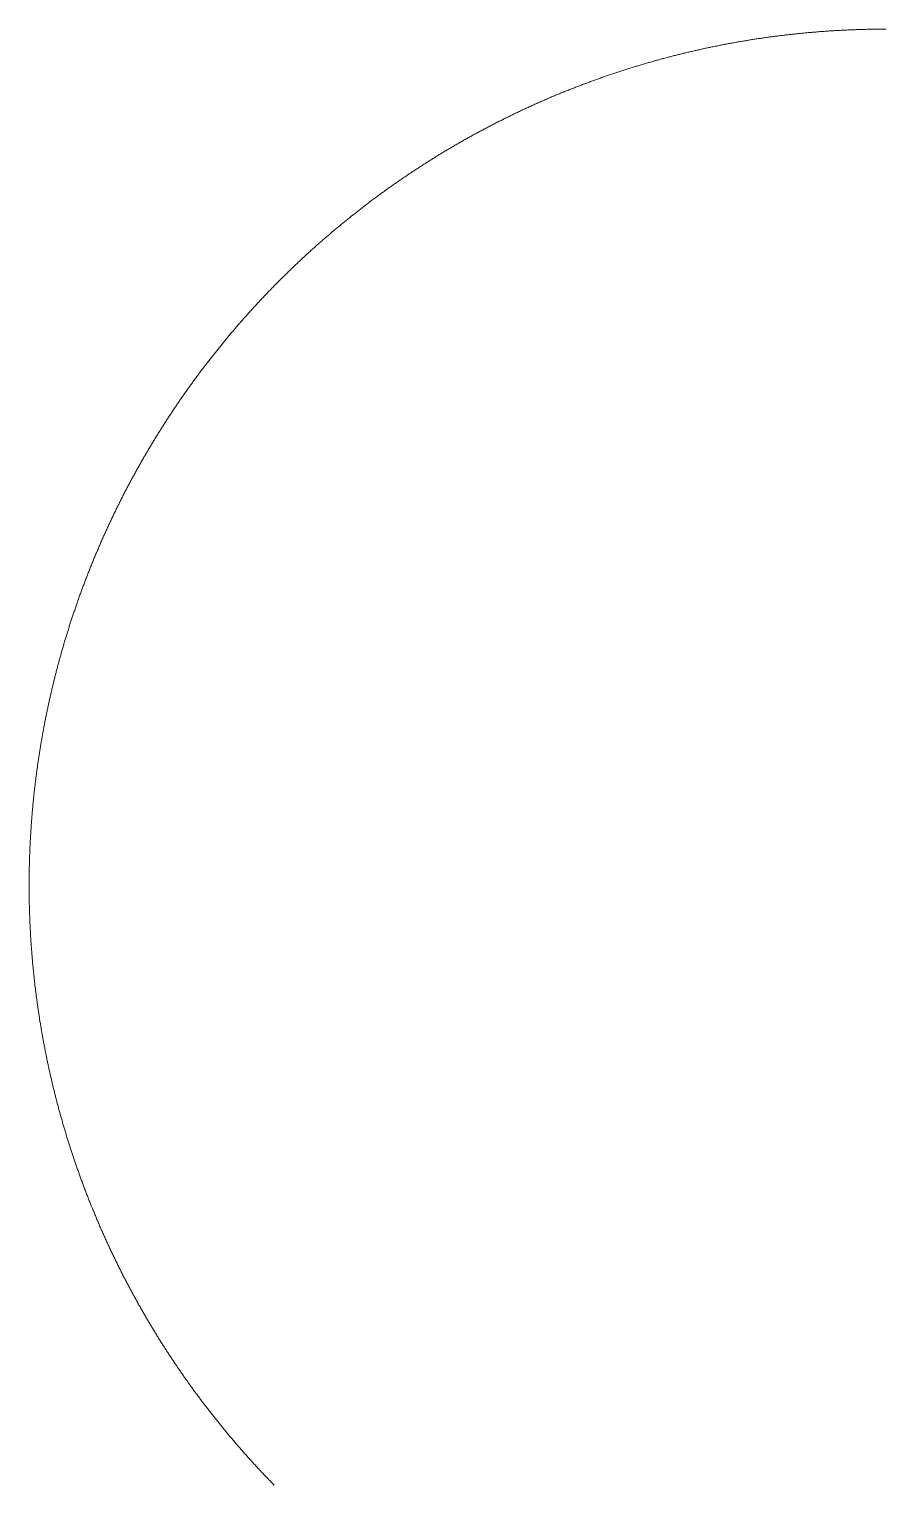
# Model space of a CAD drawing. Header units: millimetres. Extents: x -1000 to 1437, y -200 to 1019.
# Drawn here: x 821.2 to 861.2, y -90.2 to -22.2 of the extents above; entities that cross this region are included whole.
import ezdxf

# ---------------------------------------------------------------- set-up
doc = ezdxf.new("R2010")
doc.units = ezdxf.units.MM
doc.layers.get('0').update_dxf_attribs({"linetype": 'CONTINUOUS', "lineweight": 5, "true_color": 0xffffff})

# ---------------------------------------------------------------- blocks, each defined once
blk = doc.blocks.new('PAD004_CS')
blk.add_lwpolyline([(-680.508, -83.793), (-680.473, -83.758), (-680.437, -83.723), (-680.401, -83.688), (-680.365, -83.653), (-680.329, -83.619), (-680.293, -83.584), (-680.257, -83.549), (-680.221, -83.515), (-680.185, -83.48), (-680.149, -83.445), (-680.113, -83.411), (-680.077, -83.376), (-680.04, -83.342), (-680.004, -83.307), (-679.968, -83.273), (-679.932, -83.239), (-679.895, -83.204), (-679.859, -83.17), (-679.822, -83.136), (-679.786, -83.102), (-679.749, -83.068), (-679.712, -83.034), (-679.676, -83), (-679.639, -82.966), (-679.602, -82.932), (-679.565, -82.898), (-679.529, -82.864), (-679.492, -82.831), (-679.455, -82.797), (-679.418, -82.763), (-679.381, -82.73), (-679.344, -82.696), (-679.307, -82.662), (-679.27, -82.629), (-679.232, -82.596), (-679.195, -82.562), (-679.158, -82.529), (-679.121, -82.495), (-679.083, -82.462), (-679.046, -82.429), (-679.009, -82.396), (-678.971, -82.363), (-678.934, -82.33), (-678.896, -82.297), (-678.858, -82.264), (-678.821, -82.231), (-678.783, -82.198), (-678.745, -82.165), (-678.708, -82.132), (-678.67, -82.1), (-678.632, -82.067), (-678.594, -82.034), (-678.556, -82.002), (-678.518, -81.969), (-678.48, -81.937), (-678.442, -81.904), (-678.404, -81.872), (-678.366, -81.839), (-678.328, -81.807), (-678.29, -81.775), (-678.251, -81.743), (-678.213, -81.71), (-678.175, -81.678), (-678.136, -81.646), (-678.098, -81.614), (-678.06, -81.582), (-678.021, -81.55), (-677.983, -81.518), (-677.944, -81.487), (-677.905, -81.455), (-677.867, -81.423), (-677.828, -81.391), (-677.789, -81.36), (-677.751, -81.328), (-677.712, -81.297), (-677.673, -81.265), (-677.634, -81.234), (-677.595, -81.202), (-677.556, -81.171), (-677.517, -81.14), (-677.478, -81.108), (-677.439, -81.077), (-677.4, -81.046), (-677.361, -81.015), (-677.322, -80.984), (-677.283, -80.953), (-677.243, -80.922), (-677.204, -80.891), (-677.165, -80.86), (-677.125, -80.829), (-677.086, -80.799), (-677.046, -80.768), (-677.007, -80.737), (-676.967, -80.707), (-676.928, -80.676), (-676.888, -80.646), (-676.848, -80.615), (-676.809, -80.585), (-676.769, -80.554), (-676.729, -80.524), (-676.689, -80.494), (-676.65, -80.464), (-676.61, -80.433), (-676.57, -80.403), (-676.53, -80.373), (-676.49, -80.343), (-676.45, -80.313), (-676.41, -80.283), (-676.37, -80.254), (-676.33, -80.224), (-676.289, -80.194), (-676.249, -80.164), (-676.209, -80.135), (-676.169, -80.105), (-676.128, -80.075), (-676.088, -80.046), (-676.048, -80.016), (-676.007, -79.987), (-675.967, -79.958), (-675.926, -79.928), (-675.886, -79.899), (-675.845, -79.87), (-675.804, -79.841), (-675.764, -79.812), (-675.723, -79.783), (-675.682, -79.754), (-675.642, -79.725), (-675.601, -79.696), (-675.56, -79.667), (-675.519, -79.638), (-675.478, -79.609), (-675.437, -79.581), (-675.396, -79.552), (-675.355, -79.523), (-675.314, -79.495), (-675.273, -79.466), (-675.232, -79.438), (-675.191, -79.41), (-675.15, -79.381), (-675.108, -79.353), (-675.067, -79.325), (-675.026, -79.296), (-674.984, -79.268), (-674.943, -79.24), (-674.902, -79.212), (-674.86, -79.184), (-674.819, -79.156), (-674.777, -79.128), (-674.736, -79.101), (-674.694, -79.073), (-674.652, -79.045), (-674.611, -79.017), (-674.569, -78.99), (-674.527, -78.962), (-674.486, -78.935), (-674.444, -78.907), (-674.402, -78.88), (-674.36, -78.853), (-674.318, -78.825), (-674.276, -78.798), (-674.234, -78.771), (-674.192, -78.744), (-674.15, -78.717), (-674.108, -78.69), (-674.066, -78.663), (-674.024, -78.636), (-673.982, -78.609), (-673.94, -78.582), (-673.898, -78.555), (-673.855, -78.528), (-673.813, -78.502), (-673.771, -78.475), (-673.728, -78.449), (-673.686, -78.422), (-673.643, -78.396), (-673.601, -78.369), (-673.559, -78.343), (-673.516, -78.317), (-673.473, -78.29), (-673.431, -78.264), (-673.388, -78.238), (-673.346, -78.212), (-673.303, -78.186), (-673.26, -78.16), (-673.217, -78.134), (-673.175, -78.108), (-673.132, -78.082), (-673.089, -78.057), (-673.046, -78.031), (-673.003, -78.005), (-672.96, -77.98), (-672.917, -77.954), (-672.874, -77.929), (-672.831, -77.903), (-672.788, -77.878), (-672.745, -77.852), (-672.702, -77.827), (-672.659, -77.802), (-672.615, -77.777), (-672.572, -77.752), (-672.529, -77.727), (-672.486, -77.702), (-672.442, -77.677), (-672.399, -77.652), (-672.356, -77.627), (-672.312, -77.602), (-672.269, -77.577), (-672.225, -77.553), (-672.182, -77.528), (-672.138, -77.503), (-672.095, -77.479), (-672.051, -77.454), (-672.007, -77.43), (-671.964, -77.406), (-671.92, -77.381), (-671.876, -77.357), (-671.833, -77.333), (-671.789, -77.309), (-671.745, -77.285), (-671.701, -77.261), (-671.657, -77.237), (-671.613, -77.213), (-671.569, -77.189), (-671.525, -77.165), (-671.481, -77.141), (-671.437, -77.118), (-671.393, -77.094), (-671.349, -77.07), (-671.305, -77.047), (-671.261, -77.023), (-671.217, -77), (-671.173, -76.977), (-671.128, -76.953), (-671.084, -76.93), (-671.04, -76.907), (-670.995, -76.884), (-670.951, -76.861), (-670.907, -76.838), (-670.862, -76.815), (-670.818, -76.792), (-670.773, -76.769), (-670.729, -76.746), (-670.684, -76.723), (-670.64, -76.701), (-670.595, -76.678), (-670.551, -76.655), (-670.506, -76.633), (-670.461, -76.61), (-670.417, -76.588), (-670.372, -76.565), (-670.327, -76.543), (-670.282, -76.521), (-670.238, -76.499), (-670.193, -76.477), (-670.148, -76.454), (-670.103, -76.432), (-670.058, -76.41), (-670.013, -76.389), (-669.968, -76.367), (-669.923, -76.345), (-669.878, -76.323), (-669.833, -76.301), (-669.788, -76.28), (-669.743, -76.258), (-669.698, -76.237), (-669.653, -76.215), (-669.608, -76.194), (-669.562, -76.172), (-669.517, -76.151), (-669.472, -76.13), (-669.427, -76.109), (-669.381, -76.088), (-669.336, -76.067), (-669.291, -76.045), (-669.245, -76.025), (-669.2, -76.004), (-669.154, -75.983), (-669.109, -75.962), (-669.063, -75.941), (-669.018, -75.921), (-668.972, -75.9), (-668.927, -75.879), (-668.881, -75.859), (-668.835, -75.838), (-668.79, -75.818), (-668.744, -75.798), (-668.698, -75.777), (-668.653, -75.757), (-668.607, -75.737), (-668.561, -75.717), (-668.515, -75.697), (-668.47, -75.677), (-668.424, -75.657), (-668.378, -75.637), (-668.332, -75.617), (-668.286, -75.598), (-668.24, -75.578), (-668.194, -75.558), (-668.148, -75.539), (-668.102, -75.519), (-668.056, -75.5), (-668.01, -75.48), (-667.964, -75.461), (-667.918, -75.442), (-667.871, -75.422), (-667.825, -75.403), (-667.779, -75.384), (-667.733, -75.365), (-667.687, -75.346), (-667.64, -75.327), (-667.594, -75.308), (-667.548, -75.289), (-667.501, -75.27), (-667.455, -75.252), (-667.409, -75.233), (-667.362, -75.214), (-667.316, -75.196), (-667.269, -75.177), (-667.223, -75.159), (-667.176, -75.141), (-667.13, -75.122), (-667.083, -75.104), (-667.037, -75.086), (-666.99, -75.068), (-666.944, -75.05), (-666.897, -75.032), (-666.85, -75.014), (-666.804, -74.996), (-666.757, -74.978), (-666.71, -74.96), (-666.663, -74.942), (-666.617, -74.925), (-666.57, -74.907), (-666.523, -74.889), (-666.476, -74.872), (-666.429, -74.855), (-666.382, -74.837), (-666.336, -74.82), (-666.289, -74.803), (-666.242, -74.785), (-666.195, -74.768), (-666.148, -74.751), (-666.101, -74.734), (-666.054, -74.717), (-666.007, -74.7), (-665.96, -74.683), (-665.912, -74.667), (-665.865, -74.65), (-665.818, -74.633), (-665.771, -74.616), (-665.724, -74.6), (-665.677, -74.583), (-665.629, -74.567), (-665.582, -74.551), (-665.535, -74.534), (-665.488, -74.518), (-665.44, -74.502), (-665.393, -74.486), (-665.346, -74.47), (-665.298, -74.454), (-665.251, -74.438), (-665.204, -74.422), (-665.156, -74.406), (-665.109, -74.39), (-665.061, -74.374), (-665.014, -74.359), (-664.966, -74.343), (-664.919, -74.327), (-664.871, -74.312), (-664.824, -74.297), (-664.776, -74.281), (-664.728, -74.266), (-664.681, -74.251), (-664.633, -74.235), (-664.586, -74.22), (-664.538, -74.205), (-664.49, -74.19), (-664.442, -74.175), (-664.395, -74.16), (-664.347, -74.145), (-664.299, -74.131), (-664.251, -74.116), (-664.204, -74.101), (-664.156, -74.087), (-664.108, -74.072), (-664.06, -74.058), (-664.012, -74.043), (-663.964, -74.029), (-663.916, -74.015), (-663.869, -74), (-663.821, -73.986), (-663.773, -73.972), (-663.725, -73.958), (-663.677, -73.944), (-663.629, -73.93), (-663.581, -73.916), (-663.533, -73.902), (-663.484, -73.889), (-663.436, -73.875), (-663.388, -73.861), (-663.34, -73.848), (-663.292, -73.834), (-663.244, -73.821), (-663.196, -73.807), (-663.147, -73.794), (-663.099, -73.781), (-663.051, -73.767), (-663.003, -73.754), (-662.955, -73.741), (-662.906, -73.728), (-662.858, -73.715), (-662.81, -73.702), (-662.761, -73.689), (-662.713, -73.677), (-662.665, -73.664), (-662.616, -73.651), (-662.568, -73.639), (-662.52, -73.626), (-662.471, -73.614), (-662.423, -73.601), (-662.374, -73.589), (-662.326, -73.576), (-662.277, -73.564), (-662.229, -73.552), (-662.18, -73.54), (-662.132, -73.528), (-662.083, -73.516), (-662.035, -73.504), (-661.986, -73.492), (-661.938, -73.48), (-661.889, -73.468), (-661.84, -73.457), (-661.792, -73.445), (-661.743, -73.433), (-661.694, -73.422), (-661.646, -73.41), (-661.597, -73.399), (-661.548, -73.388), (-661.5, -73.376), (-661.451, -73.365), (-661.402, -73.354), (-661.353, -73.343), (-661.305, -73.332), (-661.256, -73.321), (-661.207, -73.31), (-661.158, -73.299), (-661.11, -73.288), (-661.061, -73.278), (-661.012, -73.267), (-660.963, -73.256), (-660.914, -73.246), (-660.865, -73.235), (-660.816, -73.225), (-660.767, -73.215), (-660.718, -73.204), (-660.67, -73.194), (-660.621, -73.184), (-660.572, -73.174), (-660.523, -73.164), (-660.474, -73.154), (-660.425, -73.144), (-660.376, -73.134), (-660.327, -73.124), (-660.278, -73.114), (-660.229, -73.105), (-660.179, -73.095), (-660.13, -73.085), (-660.081, -73.076), (-660.032, -73.066), (-659.983, -73.057), (-659.934, -73.048), (-659.885, -73.038), (-659.836, -73.029), (-659.787, -73.02), (-659.737, -73.011), (-659.688, -73.002), (-659.639, -72.993), (-659.59, -72.984), (-659.541, -72.975), (-659.491, -72.967), (-659.442, -72.958), (-659.393, -72.949), (-659.344, -72.941), (-659.294, -72.932), (-659.245, -72.924), (-659.196, -72.915), (-659.146, -72.907), (-659.097, -72.899), (-659.048, -72.89), (-658.998, -72.882), (-658.949, -72.874), (-658.9, -72.866), (-658.85, -72.858), (-658.801, -72.85), (-658.752, -72.842), (-658.702, -72.835), (-658.653, -72.827), (-658.603, -72.819), (-658.554, -72.812), (-658.505, -72.804), (-658.455, -72.797), (-658.406, -72.789), (-658.356, -72.782), (-658.307, -72.775), (-658.257, -72.767), (-658.208, -72.76), (-658.158, -72.753), (-658.109, -72.746), (-658.059, -72.739), (-658.01, -72.732), (-657.96, -72.725), (-657.911, -72.718), (-657.861, -72.712), (-657.812, -72.705), (-657.762, -72.698), (-657.713, -72.692), (-657.663, -72.685), (-657.613, -72.679), (-657.564, -72.673), (-657.514, -72.666), (-657.465, -72.66), (-657.415, -72.654), (-657.365, -72.648), (-657.316, -72.642), (-657.266, -72.636), (-657.216, -72.63), (-657.167, -72.624), (-657.117, -72.618), (-657.067, -72.612), (-657.018, -72.607), (-656.968, -72.601), (-656.918, -72.596), (-656.869, -72.59), (-656.819, -72.585), (-656.769, -72.579), (-656.72, -72.574), (-656.67, -72.569), (-656.62, -72.564), (-656.57, -72.558), (-656.521, -72.553), (-656.471, -72.548), (-656.421, -72.543), (-656.371, -72.539), (-656.322, -72.534), (-656.272, -72.529), (-656.222, -72.524), (-656.172, -72.52), (-656.122, -72.515), (-656.073, -72.511), (-656.023, -72.506), (-655.973, -72.502), (-655.923, -72.498), (-655.873, -72.493), (-655.824, -72.489), (-655.774, -72.485), (-655.724, -72.481), (-655.674, -72.477), (-655.624, -72.473), (-655.574, -72.469), (-655.525, -72.465), (-655.475, -72.462), (-655.425, -72.458), (-655.375, -72.454), (-655.325, -72.451), (-655.275, -72.447), (-655.225, -72.444), (-655.175, -72.44), (-655.126, -72.437), (-655.076, -72.434), (-655.026, -72.431), (-654.976, -72.428), (-654.926, -72.424), (-654.876, -72.421), (-654.826, -72.419), (-654.776, -72.416), (-654.726, -72.413), (-654.676, -72.41), (-654.626, -72.407), (-654.576, -72.405), (-654.527, -72.402), (-654.477, -72.4), (-654.427, -72.397), (-654.377, -72.395), (-654.327, -72.393), (-654.277, -72.39), (-654.227, -72.388), (-654.177, -72.386), (-654.127, -72.384), (-654.077, -72.382), (-654.027, -72.38), (-653.977, -72.378), (-653.927, -72.376), (-653.877, -72.375), (-653.827, -72.373), (-653.777, -72.371), (-653.727, -72.37), (-653.677, -72.368), (-653.627, -72.367), (-653.577, -72.365), (-653.527, -72.364), (-653.477, -72.363), (-653.427, -72.362), (-653.377, -72.36), (-653.327, -72.359), (-653.277, -72.358), (-653.227, -72.357), (-653.177, -72.357), (-653.127, -72.356), (-653.077, -72.355), (-653.027, -72.354), (-652.977, -72.354), (-652.927, -72.353), (-652.877, -72.353), (-652.827, -72.352), (-652.777, -72.352), (-652.727, -72.351), (-652.677, -72.351), (-652.627, -72.351), (-652.577, -72.351), (-652.527, -72.351), (-652.5, -72.351), (-652.45, -72.351), (-652.4, -72.351), (-652.35, -72.351), (-652.3, -72.351), (-652.25, -72.352), (-652.2, -72.352), (-652.15, -72.352), (-652.1, -72.353), (-652.05, -72.353), (-652, -72.354), (-651.95, -72.355), (-651.9, -72.355), (-651.85, -72.356), (-651.8, -72.357), (-651.75, -72.358), (-651.7, -72.359), (-651.65, -72.36), (-651.6, -72.361), (-651.55, -72.362), (-651.5, -72.363), (-651.45, -72.365), (-651.4, -72.366), (-651.35, -72.367), (-651.3, -72.369), (-651.25, -72.37), (-651.2, -72.372), (-651.15, -72.374), (-651.1, -72.375), (-651.05, -72.377), (-651, -72.379), (-650.95, -72.381), (-650.9, -72.383), (-650.85, -72.385), (-650.801, -72.387), (-650.751, -72.389), (-650.701, -72.391), (-650.651, -72.394), (-650.601, -72.396), (-650.551, -72.398), (-650.501, -72.401), (-650.451, -72.403), (-650.401, -72.406), (-650.351, -72.409), (-650.301, -72.411), (-650.251, -72.414), (-650.201, -72.417), (-650.151, -72.42), (-650.101, -72.423), (-650.052, -72.426), (-650.002, -72.429), (-649.952, -72.432), (-649.902, -72.435), (-649.852, -72.439), (-649.802, -72.442), (-649.752, -72.445), (-649.702, -72.449), (-649.652, -72.452), (-649.603, -72.456), (-649.553, -72.46), (-649.503, -72.463), (-649.453, -72.467), (-649.403, -72.471), (-649.353, -72.475), (-649.303, -72.479), (-649.254, -72.483), (-649.204, -72.487), (-649.154, -72.491), (-649.104, -72.495), (-649.054, -72.5), (-649.004, -72.504), (-648.955, -72.508), (-648.905, -72.513), (-648.855, -72.517), (-648.805, -72.522), (-648.755, -72.526), (-648.706, -72.531), (-648.656, -72.536), (-648.606, -72.541), (-648.556, -72.546), (-648.507, -72.551), (-648.457, -72.556), (-648.407, -72.561), (-648.357, -72.566), (-648.308, -72.571), (-648.258, -72.576), (-648.208, -72.582), (-648.159, -72.587), (-648.109, -72.593), (-648.059, -72.598), (-648.009, -72.604), (-647.96, -72.609), (-647.91, -72.615), (-647.86, -72.621), (-647.811, -72.627), (-647.761, -72.633), (-647.712, -72.638), (-647.662, -72.644), (-647.612, -72.651), (-647.563, -72.657), (-647.513, -72.663), (-647.463, -72.669), (-647.414, -72.676), (-647.364, -72.682), (-647.315, -72.688), (-647.265, -72.695), (-647.215, -72.701), (-647.166, -72.708), (-647.116, -72.715), (-647.067, -72.722), (-647.017, -72.728), (-646.968, -72.735), (-646.918, -72.742), (-646.869, -72.749), (-646.819, -72.756), (-646.77, -72.763), (-646.72, -72.771), (-646.671, -72.778), (-646.621, -72.785), (-646.572, -72.793), (-646.522, -72.8), (-646.473, -72.807), (-646.424, -72.815), (-646.374, -72.823), (-646.325, -72.83), (-646.275, -72.838), (-646.226, -72.846), (-646.177, -72.854), (-646.127, -72.862), (-646.078, -72.87), (-646.029, -72.878), (-645.979, -72.886), (-645.93, -72.894), (-645.881, -72.902), (-645.831, -72.911), (-645.782, -72.919), (-645.733, -72.927), (-645.683, -72.936), (-645.634, -72.944), (-645.585, -72.953), (-645.536, -72.962), (-645.486, -72.971), (-645.437, -72.979), (-645.388, -72.988), (-645.339, -72.997), (-645.29, -73.006), (-645.24, -73.015), (-645.191, -73.024), (-645.142, -73.033), (-645.093, -73.043), (-645.044, -73.052), (-644.995, -73.061), (-644.946, -73.071), (-644.897, -73.08), (-644.847, -73.09), (-644.798, -73.099), (-644.749, -73.109), (-644.7, -73.119), (-644.651, -73.128), (-644.602, -73.138), (-644.553, -73.148), (-644.504, -73.158), (-644.455, -73.168), (-644.406, -73.178), (-644.357, -73.188), (-644.308, -73.199), (-644.259, -73.209), (-644.211, -73.219), (-644.162, -73.23), (-644.113, -73.24), (-644.064, -73.251), (-644.015, -73.261), (-643.966, -73.272), (-643.917, -73.282), (-643.868, -73.293), (-643.82, -73.304), (-643.771, -73.315), (-643.722, -73.326), (-643.673, -73.337), (-643.624, -73.348), (-643.576, -73.359), (-643.527, -73.37), (-643.478, -73.381), (-643.43, -73.393), (-643.381, -73.404), (-643.332, -73.416), (-643.284, -73.427), (-643.235, -73.439), (-643.186, -73.45), (-643.138, -73.462), (-643.089, -73.474), (-643.04, -73.485), (-642.992, -73.497), (-642.943, -73.509), (-642.895, -73.521), (-642.846, -73.533), (-642.798, -73.545), (-642.749, -73.557), (-642.701, -73.57), (-642.652, -73.582), (-642.604, -73.594), (-642.555, -73.607), (-642.507, -73.619), (-642.459, -73.632), (-642.41, -73.644), (-642.362, -73.657), (-642.313, -73.67), (-642.265, -73.682), (-642.217, -73.695), (-642.168, -73.708), (-642.12, -73.721), (-642.072, -73.734), (-642.024, -73.747), (-641.975, -73.76), (-641.927, -73.773), (-641.879, -73.787), (-641.831, -73.8), (-641.783, -73.813), (-641.734, -73.827), (-641.686, -73.84), (-641.638, -73.854), (-641.59, -73.867), (-641.542, -73.881), (-641.494, -73.895), (-641.446, -73.909), (-641.398, -73.922), (-641.35, -73.936), (-641.302, -73.95), (-641.254, -73.964), (-641.206, -73.978), (-641.158, -73.993), (-641.11, -74.007), (-641.062, -74.021), (-641.014, -74.035), (-640.966, -74.05), (-640.918, -74.064), (-640.87, -74.079), (-640.823, -74.093), (-640.775, -74.108), (-640.727, -74.123), (-640.679, -74.137), (-640.631, -74.152), (-640.584, -74.167), (-640.536, -74.182), (-640.488, -74.197), (-640.441, -74.212), (-640.393, -74.227), (-640.345, -74.242), (-640.298, -74.257), (-640.25, -74.273), (-640.202, -74.288), (-640.155, -74.304), (-640.107, -74.319), (-640.06, -74.334), (-640.012, -74.35), (-639.965, -74.366), (-639.917, -74.381), (-639.87, -74.397), (-639.822, -74.413), (-639.775, -74.429), (-639.728, -74.445), (-639.68, -74.461), (-639.633, -74.477), (-639.586, -74.493), (-639.538, -74.509), (-639.491, -74.525), (-639.444, -74.542), (-639.396, -74.558), (-639.349, -74.574), (-639.302, -74.591), (-639.255, -74.607), (-639.208, -74.624), (-639.161, -74.641), (-639.113, -74.657), (-639.066, -74.674), (-639.019, -74.691), (-638.972, -74.708), (-638.925, -74.725), (-638.878, -74.742), (-638.831, -74.759), (-638.784, -74.776), (-638.737, -74.793), (-638.69, -74.81), (-638.643, -74.828), (-638.596, -74.845), (-638.55, -74.862), (-638.503, -74.88), (-638.456, -74.897), (-638.409, -74.915), (-638.362, -74.933), (-638.315, -74.95), (-638.269, -74.968), (-638.222, -74.986), (-638.175, -75.004), (-638.129, -75.022), (-638.082, -75.04), (-638.035, -75.058), (-637.989, -75.076), (-637.942, -75.094), (-637.896, -75.112), (-637.849, -75.131), (-637.803, -75.149), (-637.756, -75.167), (-637.71, -75.186), (-637.663, -75.204), (-637.617, -75.223), (-637.57, -75.241), (-637.524, -75.26), (-637.478, -75.279), (-637.431, -75.298), (-637.385, -75.317), (-637.339, -75.335), (-637.292, -75.354), (-637.246, -75.374), (-637.2, -75.393), (-637.154, -75.412), (-637.108, -75.431), (-637.062, -75.45), (-637.015, -75.47), (-636.969, -75.489), (-636.923, -75.508), (-636.877, -75.528), (-636.831, -75.547), (-636.785, -75.567), (-636.739, -75.587), (-636.693, -75.606), (-636.647, -75.626), (-636.601, -75.646), (-636.556, -75.666), (-636.51, -75.686), (-636.464, -75.706), (-636.418, -75.726), (-636.372, -75.746), (-636.327, -75.766), (-636.281, -75.787), (-636.235, -75.807), (-636.19, -75.827), (-636.144, -75.848), (-636.098, -75.868), (-636.053, -75.889), (-636.007, -75.909), (-635.962, -75.93), (-635.916, -75.951), (-635.871, -75.971), (-635.825, -75.992), (-635.78, -76.013), (-635.734, -76.034), (-635.689, -76.055), (-635.644, -76.076), (-635.598, -76.097), (-635.553, -76.118), (-635.508, -76.139), (-635.462, -76.161), (-635.417, -76.182), (-635.372, -76.203), (-635.327, -76.225), (-635.282, -76.246), (-635.237, -76.268), (-635.191, -76.29), (-635.146, -76.311), (-635.101, -76.333), (-635.056, -76.355), (-635.011, -76.377), (-634.966, -76.398), (-634.922, -76.42), (-634.877, -76.442), (-634.832, -76.464), (-634.787, -76.487), (-634.742, -76.509), (-634.697, -76.531), (-634.653, -76.553), (-634.608, -76.576), (-634.563, -76.598), (-634.518, -76.62), (-634.474, -76.643), (-634.429, -76.665), (-634.385, -76.688), (-634.34, -76.711), (-634.295, -76.733), (-634.251, -76.756), (-634.206, -76.779), (-634.162, -76.802), (-634.118, -76.825), (-634.073, -76.848), (-634.029, -76.871), (-633.984, -76.894), (-633.94, -76.917), (-633.896, -76.941), (-633.852, -76.964), (-633.807, -76.987), (-633.763, -77.011), (-633.719, -77.034), (-633.675, -77.058), (-633.631, -77.081), (-633.587, -77.105), (-633.543, -77.128), (-633.499, -77.152), (-633.455, -77.176), (-633.411, -77.2), (-633.367, -77.224), (-633.323, -77.248), (-633.279, -77.272), (-633.235, -77.296), (-633.191, -77.32), (-633.148, -77.344), (-633.104, -77.368), (-633.06, -77.392), (-633.017, -77.417), (-632.973, -77.441), (-632.929, -77.465), (-632.886, -77.49), (-632.842, -77.515), (-632.799, -77.539), (-632.755, -77.564), (-632.712, -77.588), (-632.668, -77.613), (-632.625, -77.638), (-632.581, -77.663), (-632.538, -77.688), (-632.495, -77.713), (-632.451, -77.738), (-632.408, -77.763), (-632.365, -77.788), (-632.322, -77.813), (-632.279, -77.839), (-632.236, -77.864), (-632.192, -77.889), (-632.149, -77.915), (-632.106, -77.94), (-632.063, -77.966), (-632.02, -77.991), (-631.977, -78.017), (-631.935, -78.042), (-631.892, -78.068), (-631.849, -78.094), (-631.806, -78.12), (-631.763, -78.146), (-631.721, -78.172), (-631.678, -78.198), (-631.635, -78.224), (-631.593, -78.25), (-631.55, -78.276), (-631.507, -78.302), (-631.465, -78.328), (-631.422, -78.355), (-631.38, -78.381), (-631.337, -78.408), (-631.295, -78.434), (-631.253, -78.461), (-631.21, -78.487), (-631.168, -78.514), (-631.126, -78.541), (-631.083, -78.567), (-631.041, -78.594), (-630.999, -78.621), (-630.957, -78.648), (-630.915, -78.675), (-630.873, -78.702), (-630.831, -78.729), (-630.789, -78.756), (-630.747, -78.783), (-630.705, -78.81), (-630.663, -78.838), (-630.621, -78.865), (-630.579, -78.892), (-630.537, -78.92), (-630.495, -78.947), (-630.454, -78.975), (-630.412, -79.002), (-630.37, -79.03), (-630.329, -79.058), (-630.287, -79.085), (-630.246, -79.113), (-630.204, -79.141), (-630.163, -79.169), (-630.121, -79.197), (-630.08, -79.225), (-630.038, -79.253), (-629.997, -79.281), (-629.956, -79.309), (-629.914, -79.337), (-629.873, -79.366), (-629.832, -79.394), (-629.791, -79.422), (-629.75, -79.451), (-629.708, -79.479), (-629.667, -79.508), (-629.626, -79.536), (-629.585, -79.565), (-629.544, -79.594), (-629.503, -79.622), (-629.463, -79.651), (-629.422, -79.68), (-629.381, -79.709), (-629.34, -79.738), (-629.299, -79.767), (-629.259, -79.796), (-629.218, -79.825), (-629.177, -79.854), (-629.137, -79.883), (-629.096, -79.912), (-629.056, -79.942), (-629.015, -79.971), (-628.975, -80), (-628.934, -80.03), (-628.894, -80.059), (-628.853, -80.089), (-628.813, -80.118), (-628.773, -80.148), (-628.733, -80.178), (-628.692, -80.207), (-628.652, -80.237), (-628.612, -80.267), (-628.572, -80.297), (-628.532, -80.327), (-628.492, -80.357), (-628.452, -80.387), (-628.412, -80.417), (-628.372, -80.447), (-628.332, -80.477), (-628.293, -80.507), (-628.253, -80.538), (-628.213, -80.568), (-628.173, -80.598), (-628.134, -80.629), (-628.094, -80.659), (-628.054, -80.69), (-628.015, -80.721), (-627.975, -80.751), (-627.936, -80.782), (-627.896, -80.813), (-627.857, -80.843), (-627.818, -80.874), (-627.778, -80.905), (-627.739, -80.936), (-627.7, -80.967), (-627.661, -80.998), (-627.621, -81.029), (-627.582, -81.06), (-627.543, -81.091), (-627.504, -81.123), (-627.465, -81.154), (-627.426, -81.185), (-627.387, -81.217), (-627.348, -81.248), (-627.309, -81.279), (-627.271, -81.311), (-627.232, -81.342), (-627.193, -81.374), (-627.154, -81.406), (-627.116, -81.437), (-627.077, -81.469), (-627.039, -81.501), (-627, -81.533), (-626.961, -81.565), (-626.923, -81.597), (-626.885, -81.629), (-626.846, -81.661), (-626.808, -81.693), (-626.77, -81.725), (-626.731, -81.757), (-626.693, -81.789), (-626.655, -81.822), (-626.617, -81.854), (-626.579, -81.886), (-626.541, -81.919), (-626.503, -81.951), (-626.465, -81.984), (-626.427, -82.016), (-626.389, -82.049), (-626.351, -82.082), (-626.313, -82.114), (-626.275, -82.147), (-626.238, -82.18), (-626.2, -82.213), (-626.162, -82.246), (-626.125, -82.279), (-626.087, -82.312), (-626.05, -82.345), (-626.012, -82.378), (-625.975, -82.411), (-625.937, -82.444), (-625.9, -82.477), (-625.862, -82.511), (-625.825, -82.544), (-625.788, -82.577), (-625.751, -82.611), (-625.714, -82.644), (-625.677, -82.678), (-625.639, -82.711), (-625.602, -82.745), (-625.565, -82.778), (-625.528, -82.812), (-625.492, -82.846), (-625.455, -82.88), (-625.418, -82.913), (-625.381, -82.947), (-625.344, -82.981), (-625.308, -83.015), (-625.271, -83.049), (-625.234, -83.083), (-625.198, -83.117), (-625.161, -83.152), (-625.125, -83.186), (-625.088, -83.22), (-625.052, -83.254), (-625.016, -83.289), (-624.979, -83.323), (-624.943, -83.357), (-624.907, -83.392), (-624.871, -83.426), (-624.835, -83.461), (-624.799, -83.496), (-624.762, -83.53), (-624.726, -83.565), (-624.691, -83.6), (-624.655, -83.634), (-624.619, -83.669), (-624.583, -83.704), (-624.547, -83.739), (-624.511, -83.774), (-624.476, -83.809), (-624.44, -83.844), (-624.404, -83.879), (-624.369, -83.914), (-624.333, -83.949), (-624.298, -83.985), (-624.262, -84.02), (-624.227, -84.055), (-624.192, -84.091), (-624.156, -84.126), (-624.121, -84.162), (-624.086, -84.197), (-624.051, -84.233), (-624.016, -84.268), (-623.98, -84.304), (-623.945, -84.339), (-623.91, -84.375), (-623.876, -84.411), (-623.841, -84.447), (-623.806, -84.483), (-623.771, -84.518), (-623.736, -84.554), (-623.701, -84.59), (-623.667, -84.626), (-623.632, -84.662), (-623.598, -84.699), (-623.563, -84.735), (-623.529, -84.771), (-623.494, -84.807), (-623.46, -84.843), (-623.425, -84.88), (-623.391, -84.916), (-623.357, -84.952), (-623.322, -84.989), (-623.288, -85.025), (-623.254, -85.062), (-623.22, -85.099), (-623.186, -85.135), (-623.152, -85.172), (-623.118, -85.209), (-623.084, -85.245), (-623.05, -85.282), (-623.017, -85.319), (-622.983, -85.356), (-622.949, -85.393), (-622.915, -85.43), (-622.882, -85.467), (-622.848, -85.504), (-622.815, -85.541), (-622.781, -85.578), (-622.748, -85.615), (-622.714, -85.652), (-622.681, -85.69), (-622.648, -85.727), (-622.614, -85.764), (-622.581, -85.802), (-622.548, -85.839), (-622.515, -85.876), (-622.482, -85.914), (-622.449, -85.952), (-622.416, -85.989), (-622.383, -86.027), (-622.35, -86.064), (-622.317, -86.102), (-622.284, -86.14), (-622.252, -86.178), (-622.219, -86.215), (-622.186, -86.253), (-622.154, -86.291), (-622.121, -86.329), (-622.089, -86.367), (-622.056, -86.405), (-622.024, -86.443), (-621.991, -86.481), (-621.959, -86.52), (-621.927, -86.558), (-621.895, -86.596), (-621.862, -86.634), (-621.83, -86.673), (-621.798, -86.711), (-621.766, -86.749), (-621.734, -86.788), (-621.702, -86.826), (-621.67, -86.865), (-621.639, -86.903), (-621.607, -86.942), (-621.575, -86.981), (-621.543, -87.019), (-621.512, -87.058), (-621.48, -87.097), (-621.449, -87.136), (-621.417, -87.174), (-621.386, -87.213), (-621.354, -87.252), (-621.323, -87.291), (-621.292, -87.33), (-621.26, -87.369), (-621.229, -87.408), (-621.198, -87.447), (-621.167, -87.486), (-621.136, -87.526), (-621.105, -87.565), (-621.074, -87.604), (-621.043, -87.643), (-621.012, -87.683), (-620.981, -87.722), (-620.951, -87.762), (-620.92, -87.801), (-620.889, -87.84), (-620.859, -87.88), (-620.828, -87.92), (-620.797, -87.959), (-620.767, -87.999), (-620.737, -88.039), (-620.706, -88.078), (-620.676, -88.118), (-620.646, -88.158), (-620.615, -88.198), (-620.585, -88.238), (-620.555, -88.277), (-620.525, -88.317), (-620.495, -88.357), (-620.465, -88.397), (-620.435, -88.437), (-620.405, -88.478), (-620.376, -88.518), (-620.346, -88.558), (-620.316, -88.598), (-620.286, -88.638), (-620.257, -88.679), (-620.227, -88.719), (-620.198, -88.759), (-620.168, -88.8), (-620.139, -88.84), (-620.109, -88.881), (-620.08, -88.921), (-620.051, -88.962), (-620.022, -89.002), (-619.992, -89.043), (-619.963, -89.084), (-619.934, -89.124), (-619.905, -89.165), (-619.876, -89.206), (-619.847, -89.246), (-619.819, -89.287), (-619.79, -89.328), (-619.761, -89.369), (-619.732, -89.41), (-619.704, -89.451), (-619.675, -89.492), (-619.647, -89.533), (-619.618, -89.574), (-619.59, -89.615), (-619.561, -89.656), (-619.533, -89.698), (-619.505, -89.739), (-619.476, -89.78), (-619.448, -89.821), (-619.42, -89.863), (-619.392, -89.904), (-619.364, -89.946), (-619.336, -89.987), (-619.308, -90.028), (-619.28, -90.07), (-619.252, -90.111), (-619.225, -90.153), (-619.197, -90.195), (-619.169, -90.236), (-619.142, -90.278), (-619.114, -90.32), (-619.086, -90.361), (-619.059, -90.403), (-619.032, -90.445), (-619.004, -90.487), (-618.977, -90.529), (-618.95, -90.571), (-618.922, -90.613), (-618.895, -90.655), (-618.868, -90.697), (-618.841, -90.739), (-618.814, -90.781), (-618.787, -90.823), (-618.76, -90.865), (-618.734, -90.907), (-618.707, -90.95), (-618.68, -90.992), (-618.653, -91.034), (-618.627, -91.076), (-618.6, -91.119), (-618.574, -91.161), (-618.547, -91.204), (-618.521, -91.246), (-618.494, -91.289), (-618.468, -91.331), (-618.442, -91.374), (-618.416, -91.416), (-618.39, -91.459), (-618.363, -91.501), (-618.337, -91.544), (-618.311, -91.587), (-618.286, -91.63), (-618.26, -91.672), (-618.234, -91.715), (-618.208, -91.758), (-618.182, -91.801), (-618.157, -91.844), (-618.131, -91.887), (-618.106, -91.93), (-618.08, -91.973), (-618.055, -92.016), (-618.029, -92.059), (-618.004, -92.102), (-617.979, -92.145), (-617.953, -92.188), (-617.928, -92.232), (-617.903, -92.275), (-617.878, -92.318), (-617.853, -92.361), (-617.828, -92.405), (-617.803, -92.448), (-617.778, -92.491), (-617.753, -92.535), (-617.729, -92.578), (-617.704, -92.622), (-617.679, -92.665), (-617.655, -92.709), (-617.63, -92.752), (-617.606, -92.796), (-617.581, -92.84), (-617.557, -92.883), (-617.533, -92.927), (-617.508, -92.971), (-617.484, -93.014), (-617.46, -93.058), (-617.436, -93.102), (-617.412, -93.146), (-617.388, -93.19), (-617.364, -93.234), (-617.34, -93.278), (-617.316, -93.322), (-617.293, -93.366), (-617.269, -93.41), (-617.245, -93.454), (-617.222, -93.498), (-617.198, -93.542), (-617.175, -93.586), (-617.151, -93.63), (-617.128, -93.674), (-617.105, -93.719), (-617.081, -93.763), (-617.058, -93.807), (-617.035, -93.851), (-617.012, -93.896), (-616.989, -93.94), (-616.966, -93.985), (-616.943, -94.029), (-616.92, -94.073), (-616.897, -94.118), (-616.874, -94.162), (-616.852, -94.207), (-616.829, -94.252), (-616.806, -94.296), (-616.784, -94.341), (-616.761, -94.385), (-616.739, -94.43), (-616.717, -94.475), (-616.694, -94.52), (-616.672, -94.564), (-616.65, -94.609), (-616.628, -94.654), (-616.606, -94.699), (-616.584, -94.744), (-616.562, -94.789), (-616.54, -94.834), (-616.518, -94.879), (-616.496, -94.924), (-616.474, -94.969), (-616.453, -95.014), (-616.431, -95.059), (-616.409, -95.104), (-616.388, -95.149), (-616.366, -95.194), (-616.345, -95.239), (-616.324, -95.284), (-616.302, -95.33), (-616.281, -95.375), (-616.26, -95.42), (-616.239, -95.466), (-616.218, -95.511), (-616.197, -95.556), (-616.176, -95.602), (-616.155, -95.647), (-616.134, -95.692), (-616.113, -95.738), (-616.092, -95.783), (-616.072, -95.829), (-616.051, -95.875), (-616.03, -95.92), (-616.01, -95.966), (-615.989, -96.011), (-615.969, -96.057), (-615.949, -96.103), (-615.928, -96.148), (-615.908, -96.194), (-615.888, -96.24), (-615.868, -96.286), (-615.848, -96.331), (-615.828, -96.377), (-615.808, -96.423), (-615.788, -96.469), (-615.768, -96.515), (-615.748, -96.561), (-615.729, -96.607), (-615.709, -96.653), (-615.69, -96.699), (-615.67, -96.745), (-615.65, -96.791), (-615.631, -96.837), (-615.612, -96.883), (-615.592, -96.929), (-615.573, -96.975), (-615.554, -97.021), (-615.535, -97.068), (-615.516, -97.114), (-615.497, -97.16), (-615.478, -97.206), (-615.459, -97.253), (-615.44, -97.299), (-615.421, -97.345), (-615.403, -97.392), (-615.384, -97.438), (-615.365, -97.484), (-615.347, -97.531), (-615.328, -97.577), (-615.31, -97.624), (-615.291, -97.67), (-615.273, -97.717), (-615.255, -97.763), (-615.237, -97.81), (-615.218, -97.857), (-615.2, -97.903), (-615.182, -97.95), (-615.164, -97.996), (-615.146, -98.043), (-615.129, -98.09), (-615.111, -98.137), (-615.093, -98.183), (-615.075, -98.23), (-615.058, -98.277), (-615.04, -98.324), (-615.023, -98.37), (-615.005, -98.417), (-614.988, -98.464), (-614.971, -98.511), (-614.953, -98.558), (-614.936, -98.605), (-614.919, -98.652), (-614.902, -98.699), (-614.885, -98.746), (-614.868, -98.793), (-614.851, -98.84), (-614.834, -98.887), (-614.817, -98.934), (-614.8, -98.981), (-614.784, -99.028), (-614.767, -99.076), (-614.751, -99.123), (-614.734, -99.17), (-614.718, -99.217), (-614.701, -99.264), (-614.685, -99.312), (-614.669, -99.359), (-614.652, -99.406), (-614.636, -99.454), (-614.62, -99.501), (-614.604, -99.548), (-614.588, -99.596), (-614.572, -99.643), (-614.556, -99.69), (-614.541, -99.738), (-614.525, -99.785), (-614.509, -99.833), (-614.494, -99.88), (-614.478, -99.928), (-614.463, -99.975), (-614.447, -100.023), (-614.432, -100.071), (-614.416, -100.118), (-614.401, -100.166), (-614.386, -100.213), (-614.371, -100.261), (-614.356, -100.309), (-614.341, -100.356), (-614.326, -100.404), (-614.311, -100.452), (-614.296, -100.5), (-614.281, -100.547), (-614.266, -100.595), (-614.252, -100.643), (-614.237, -100.691), (-614.223, -100.739), (-614.208, -100.786), (-614.194, -100.834), (-614.179, -100.882), (-614.165, -100.93), (-614.151, -100.978), (-614.137, -101.026), (-614.123, -101.074), (-614.108, -101.122), (-614.094, -101.17), (-614.08, -101.218), (-614.067, -101.266), (-614.053, -101.314), (-614.039, -101.362), (-614.025, -101.41), (-614.012, -101.458), (-613.998, -101.506), (-613.985, -101.555), (-613.971, -101.603), (-613.958, -101.651), (-613.944, -101.699), (-613.931, -101.747), (-613.918, -101.795), (-613.905, -101.844), (-613.892, -101.892), (-613.879, -101.94), (-613.866, -101.989), (-613.853, -102.037), (-613.84, -102.085), (-613.827, -102.133), (-613.814, -102.182), (-613.802, -102.23), (-613.789, -102.279), (-613.776, -102.327), (-613.764, -102.375), (-613.751, -102.424), (-613.739, -102.472), (-613.727, -102.521), (-613.714, -102.569), (-613.702, -102.618), (-613.69, -102.666), (-613.678, -102.715), (-613.666, -102.763), (-613.654, -102.812), (-613.642, -102.86), (-613.63, -102.909), (-613.619, -102.958), (-613.607, -103.006), (-613.595, -103.055), (-613.584, -103.103), (-613.572, -103.152), (-613.561, -103.201), (-613.549, -103.249), (-613.538, -103.298), (-613.527, -103.347), (-613.515, -103.396), (-613.504, -103.444), (-613.493, -103.493), (-613.482, -103.542), (-613.471, -103.591), (-613.46, -103.639), (-613.449, -103.688), (-613.438, -103.737), (-613.428, -103.786), (-613.417, -103.835), (-613.406, -103.884), (-613.396, -103.932), (-613.385, -103.981), (-613.375, -104.03), (-613.365, -104.079), (-613.354, -104.128), (-613.344, -104.177), (-613.334, -104.226), (-613.324, -104.275), (-613.314, -104.324), (-613.304, -104.373), (-613.294, -104.422), (-613.284, -104.471), (-613.274, -104.52), (-613.264, -104.569), (-613.255, -104.618), (-613.245, -104.667), (-613.235, -104.716), (-613.226, -104.765), (-613.216, -104.814), (-613.207, -104.863), (-613.198, -104.913), (-613.188, -104.962), (-613.179, -105.011), (-613.17, -105.06), (-613.161, -105.109), (-613.152, -105.158), (-613.143, -105.207), (-613.134, -105.257), (-613.125, -105.306), (-613.116, -105.355), (-613.108, -105.404), (-613.099, -105.454), (-613.091, -105.503), (-613.082, -105.552), (-613.074, -105.601), (-613.065, -105.651), (-613.057, -105.7), (-613.049, -105.749), (-613.04, -105.799), (-613.032, -105.848), (-613.024, -105.897), (-613.016, -105.947), (-613.008, -105.996), (-613, -106.045), (-612.992, -106.095), (-612.984, -106.144), (-612.977, -106.194), (-612.969, -106.243), (-612.961, -106.292), (-612.954, -106.342), (-612.946, -106.391), (-612.939, -106.441), (-612.932, -106.49), (-612.924, -106.54), (-612.917, -106.589), (-612.91, -106.639), (-612.903, -106.688), (-612.896, -106.738), (-612.889, -106.787), (-612.882, -106.837), (-612.875, -106.886), (-612.868, -106.936), (-612.862, -106.985), (-612.855, -107.035), (-612.848, -107.084), (-612.842, -107.134), (-612.835, -107.183), (-612.829, -107.233), (-612.822, -107.283), (-612.816, -107.332), (-612.81, -107.382), (-612.804, -107.431), (-612.798, -107.481), (-612.791, -107.531), (-612.785, -107.58), (-612.78, -107.63), (-612.774, -107.68), (-612.768, -107.729), (-612.762, -107.779), (-612.756, -107.829), (-612.751, -107.878), (-612.745, -107.928), (-612.74, -107.978), (-612.734, -108.027), (-612.729, -108.077), (-612.724, -108.127), (-612.718, -108.177), (-612.713, -108.226), (-612.708, -108.276), (-612.703, -108.326), (-612.698, -108.376), (-612.693, -108.425), (-612.688, -108.475), (-612.683, -108.525), (-612.679, -108.575), (-612.674, -108.624), (-612.669, -108.674), (-612.665, -108.724), (-612.66, -108.774), (-612.656, -108.824), (-612.651, -108.873), (-612.647, -108.923), (-612.643, -108.973), (-612.639, -109.023), (-612.635, -109.073), (-612.63, -109.122), (-612.626, -109.172), (-612.623, -109.222), (-612.619, -109.272), (-612.615, -109.322), (-612.611, -109.372), (-612.607, -109.422), (-612.604, -109.471), (-612.6, -109.521), (-612.597, -109.571), (-612.593, -109.621), (-612.59, -109.671), (-612.587, -109.721), (-612.583, -109.771), (-612.58, -109.821), (-612.577, -109.871), (-612.574, -109.92), (-612.571, -109.97), (-612.568, -110.02), (-612.565, -110.07), (-612.562, -110.12), (-612.559, -110.17), (-612.557, -110.22), (-612.554, -110.27), (-612.552, -110.32), (-612.549, -110.37), (-612.547, -110.42), (-612.544, -110.47), (-612.542, -110.52), (-612.54, -110.57), (-612.537, -110.62), (-612.535, -110.669), (-612.533, -110.719), (-612.531, -110.769), (-612.529, -110.819), (-612.527, -110.869), (-612.526, -110.919), (-612.524, -110.969), (-612.522, -111.019), (-612.521, -111.069), (-612.519, -111.119), (-612.517, -111.169), (-612.516, -111.219), (-612.515, -111.269), (-612.513, -111.319), (-612.512, -111.369), (-612.511, -111.419), (-612.51, -111.469), (-612.509, -111.519), (-612.508, -111.569), (-612.507, -111.619), (-612.506, -111.669), (-612.505, -111.719), (-612.504, -111.769), (-612.504, -111.819), (-612.503, -111.869), (-612.502, -111.919), (-612.502, -111.969), (-612.501, -112.019), (-612.501, -112.069), (-612.501, -112.119), (-612.5, -112.169), (-612.5, -112.219), (-612.5, -112.269), (-612.5, -112.319), (-612.5, -112.369)])
blk = doc.blocks.new('block 1')
at = {"color": 0, "rotation": 90}
blk.add_blockref('PAD004_CS', (-72.837, 268.174), dxfattribs=at)

msp = doc.modelspace()

# ---------------------------------------------------------------- block references
msp.add_blockref('block 1', (821.643, 322.163))

doc.saveas('drawing.dxf')
